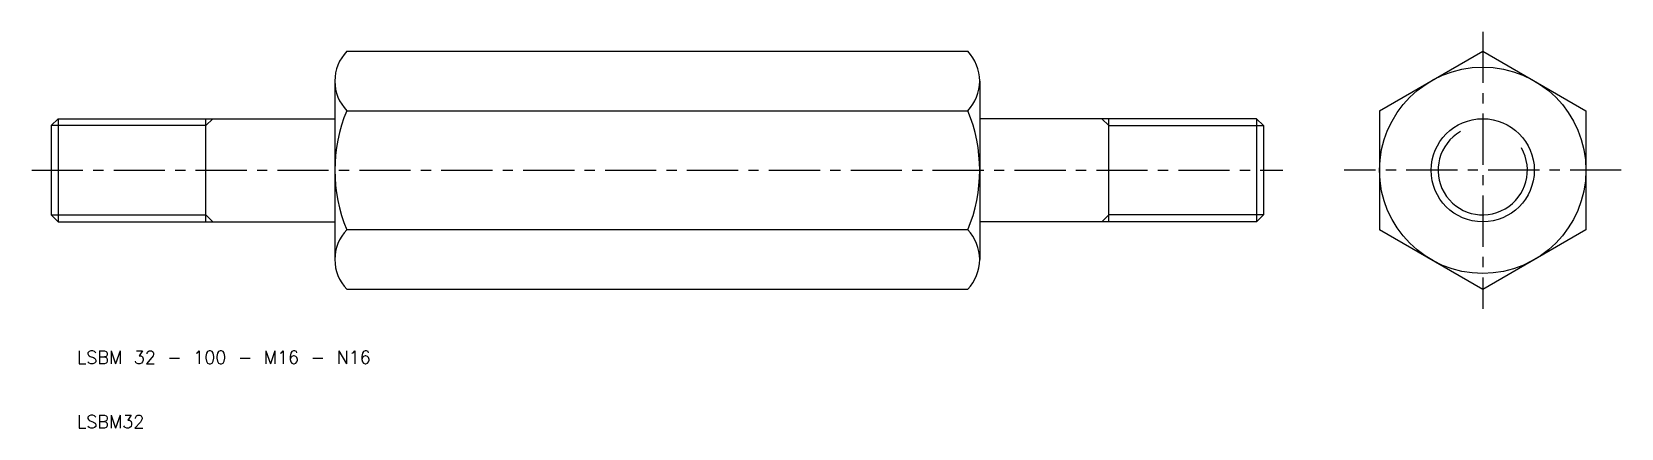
# Model space of a CAD drawing. Extents: x 3 to 249, y 10 to 71.
import ezdxf

# ---------------------------------------------------------------- set-up
doc = ezdxf.new("R2010")
doc.units = 0
doc.header["$LTSCALE"] = 0.25
doc.linetypes.add('CENTER', pattern=[50.8, 31.75, -6.35, 6.35, -6.35])
doc.layers.get('0').update_dxf_attribs({"linetype": 'CONTINUOUS'})
doc.layers.add('CENTER', color=1, linetype='CENTER')
doc.styles.get("Standard").update_dxf_attribs({"font": 'txt.shx', "bigfont": 'extfont.shx'})

msp = doc.modelspace()

# ---------------------------------------------------------------- linework, layer by layer
for p, q in [((51.84, 68.45), (148.15, 68.45)), ((212, 59.24), (228, 68.48)), ((228, 68.48), (244, 59.24)), ((50, 63.84), (50, 58)), ((150, 63.84), (150, 58)), ((51.84, 59.24), (148.15, 59.24)), ((212, 59.24), (212, 40.76)), ((244, 59.24), (244, 40.76)), ((6, 56.92), (7.08, 58)), ((6, 56.92), (6, 43.08)), ((7.08, 58), (7.08, 42)), ((7.08, 58), (50, 58)), ((30, 42), (30, 58)), ((50, 58), (50, 42)), ((150, 58), (150, 42)), ((192.92, 58), (150, 58)), ((170, 42), (170, 58)), ((192.92, 58), (192.92, 42)), ((194, 56.92), (192.92, 58)), ((194, 56.92), (194, 43.08)), ((6, 43.08), (7.08, 42)), ((7.08, 42), (50, 42)), ((50, 42), (50, 36.16)), ((192.92, 42), (150, 42)), ((150, 42), (150, 36.16)), ((194, 43.08), (192.92, 42)), ((148.15, 40.76), (51.84, 40.76)), ((228, 31.52), (212, 40.76)), ((244, 40.76), (228, 31.52)), ((51.84, 31.55), (148.15, 31.55))]:
    msp.add_line(p, q)
at = {"color": 3}
for p, q in [((30, 56.92), (6, 56.92)), ((30, 56.92), (31.08, 58)), ((170, 56.92), (168.92, 58)), ((170, 56.92), (194, 56.92)), ((6, 43.08), (30, 43.08)), ((30, 43.08), (31.08, 42)), ((170, 43.08), (168.92, 42)), ((194, 43.08), (170, 43.08))]:
    msp.add_line(p, q, dxfattribs=at)
for radius in [16, 8]:
    msp.add_circle((228, 50), radius)
for centre, radius, start, end in [((56.67, 63.84), 6.67, 136.3431, 180), ((143.33, 63.84), 6.67, 0, 43.6569), ((56.67, 63.84), 6.67, 180, 223.6569), ((143.33, 63.84), 6.67, 316.3431, 0), ((74.05, 50), 24.05, 157.4102, 202.5898), ((125.95, 50), 24.05, 337.4102, 22.5898), ((56.67, 36.16), 6.67, 136.3431, 180), ((143.33, 36.16), 6.67, 0, 43.6569), ((56.67, 36.16), 6.67, 180, 223.6569), ((143.33, 36.16), 6.67, 316.3431, 0)]:
    msp.add_arc(centre, radius, start, end)
msp.add_arc((228, 50), 6.92, 120, 30, dxfattribs=at)
at = {"layer": 'CENTER', "color": 1, "linetype": 'CENTER'}
for p, q in [((228, 71.48), (228, 28.52)), ((3, 50), (197, 50)), ((249.48, 50), (206.52, 50))]:
    msp.add_line(p, q, dxfattribs=at)

# ---------------------------------------------------------------- texts
for s, p in [('LSBM 32 - 100 - M16 - N16', (10, 20)), ('LSBM32', (10, 10))]:
    msp.add_text(s, height=2).set_placement(p)

doc.saveas('drawing.dxf')
